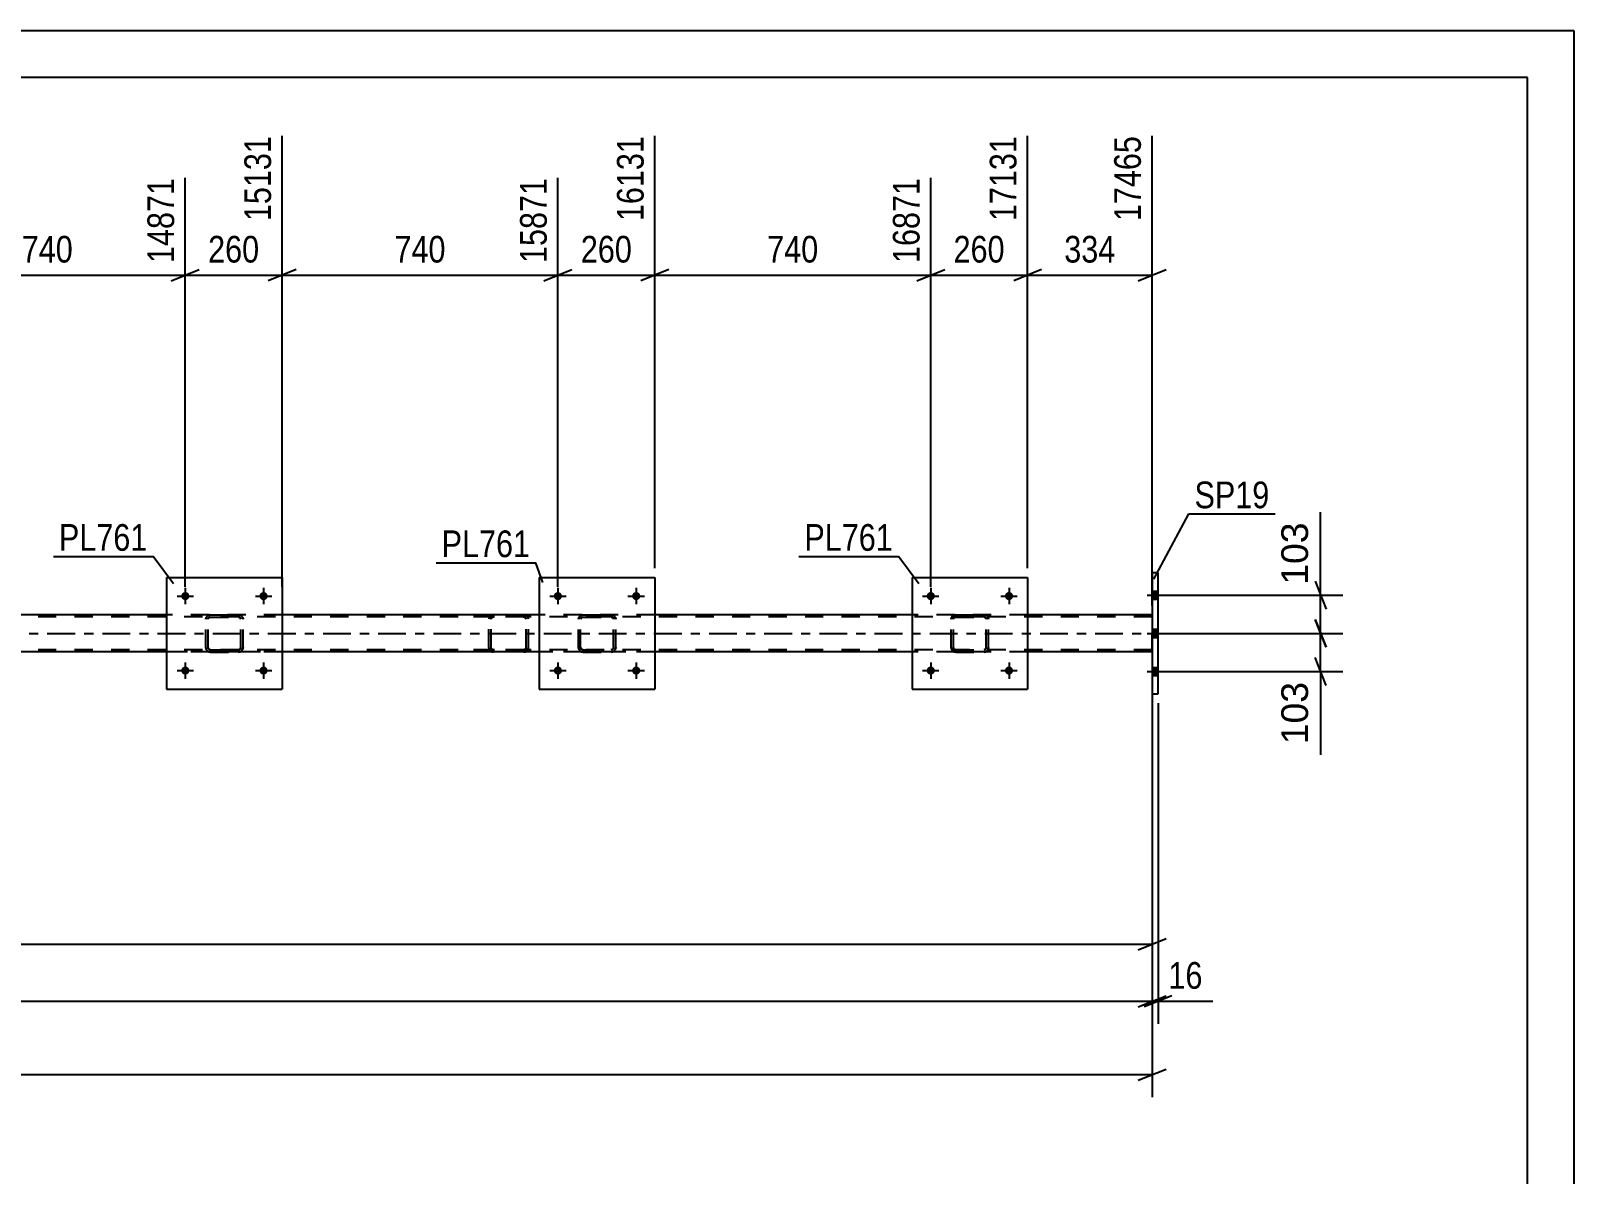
# Model space of a CAD drawing. Header units: millimetres. Extents: x -116 to 725, y -402 to 192.
# Drawn here: x 559.7 to 725.3, y 69 to 191.7 of the extents above; entities that cross this region are included whole.
import ezdxf

# ---------------------------------------------------------------- set-up
doc = ezdxf.new("R2010")
doc.units = ezdxf.units.MM
doc.linetypes.add('DXK_LINE_DOT2', pattern=[3.9198, 1.9599, -1.9599])
doc.linetypes.add('DXK_LINE_DOT3', pattern=[5.9187, 2.979, -0.9799, 0.9799, -0.9799])
doc.styles.add('Arial', font='ARIAL.TTF', dxfattribs={"height": 0.2})
doc.styles.add('Arial Narrow', font='ARIALN.TTF', dxfattribs={"height": 0.2})

# ---------------------------------------------------------------- blocks, each defined once
blk = doc.blocks.new('Unknown-203723422-1133')
at = {"color": 5, "linetype": 'Continuous'}
for p, q in [((725.28, 191.75), (-115.72, 191.75)), ((725.28, -402.25), (725.28, 191.75)), ((720.28, 186.75), (-110.72, 186.75)), ((720.28, -397.25), (720.28, 186.75))]:
    blk.add_line(p, q, dxfattribs=at)
blk = doc.blocks.new('Part-203723422-6724 - 6595')
at = {"color": 7, "linetype": 'DXK_LINE_DOT2'}
for p, q in [((679.98, 128.84), (-18.61, 128.84)), ((586.63, 129.08), (574.23, 129.08)), ((626.62, 129.08), (614.22, 129.08)), ((666.63, 129.08), (654.23, 129.08)), ((679.98, 125.08), (679.98, 129.08)), ((679.98, 125.32), (-18.61, 125.32)), ((666.63, 125.08), (8.44, 125.08)), ((586.63, 125.08), (574.23, 125.08)), ((626.62, 125.08), (614.22, 125.08))]:
    blk.add_line(p, q, dxfattribs=at)
at = {"color": 2, "linetype": 'Continuous'}
for p, q in [((574.23, 129.08), (546.63, 129.08)), ((614.22, 129.08), (586.63, 129.08)), ((654.23, 129.08), (626.62, 129.08)), ((679.98, 129.08), (666.63, 129.08)), ((574.23, 125.08), (546.63, 125.08)), ((614.22, 125.08), (586.63, 125.08)), ((654.23, 125.08), (626.62, 125.08)), ((679.98, 125.08), (666.63, 125.08))]:
    blk.add_line(p, q, dxfattribs=at)
at = {"color": 7, "linetype": 'DXK_LINE_DOT3'}
blk.add_line((-18.61, 127.08), (679.98, 127.08), dxfattribs=at)
blk = doc.blocks.new('Part-203723422-6784 - 6595')
at = {"color": 7, "linetype": 'DXK_LINE_DOT2'}
for p, q in [((612.54, 129.08), (607.15, 129.08)), ((612.54, 128.84), (607.15, 128.84)), ((608.83, 128.77), (608.8, 128.6)), ((608.8, 125.56), (608.8, 128.6)), ((608.84, 128.78), (608.83, 128.77)), ((609.05, 128.6), (609.07, 128.69)), ((609.05, 125.56), (609.05, 128.6)), ((609.07, 128.69), (609.13, 128.77)), ((609.31, 129.08), (609.11, 129.04)), ((609.13, 128.77), (609.21, 128.82)), ((609.21, 128.82), (609.31, 128.84)), ((612.74, 129.04), (612.54, 129.08)), ((612.54, 128.84), (612.64, 128.82)), ((612.64, 128.82), (612.72, 128.77)), ((612.72, 128.77), (612.78, 128.69)), ((612.78, 128.69), (612.8, 128.6)), ((612.8, 125.56), (612.8, 128.6)), ((613.02, 128.77), (613.01, 128.78)), ((613.05, 128.6), (613.02, 128.77)), ((613.05, 125.56), (613.05, 128.6)), ((612.54, 125.32), (607.15, 125.32)), ((612.54, 125.08), (607.15, 125.08)), ((608.8, 125.56), (608.84, 125.37)), ((609.07, 125.46), (609.05, 125.56)), ((609.13, 125.39), (609.07, 125.46)), ((609.11, 125.11), (609.31, 125.08)), ((609.21, 125.33), (609.13, 125.39)), ((609.31, 125.32), (609.21, 125.33)), ((612.64, 125.33), (612.54, 125.32)), ((612.54, 125.08), (612.74, 125.11)), ((612.72, 125.39), (612.64, 125.33)), ((612.78, 125.46), (612.72, 125.39)), ((612.8, 125.56), (612.78, 125.46)), ((613.01, 125.37), (613.05, 125.56))]:
    blk.add_line(p, q, dxfattribs=at)
for centre, start, end in [((609.29, 128.57), 110.7583, 155.68), ((612.56, 128.57), 24.32, 69.2417), ((609.29, 125.58), 204.32, 249.2417), ((612.56, 125.58), 290.7583, 335.68)]:
    blk.add_arc(centre, 0.496, start, end, dxfattribs=at)
blk = doc.blocks.new('Part-203723422-6762 - 6595')
at = {"color": 2, "linetype": 'Continuous'}
for p, q in [((680.62, 133.58), (679.98, 133.58)), ((679.98, 133.58), (679.98, 120.58)), ((680.62, 120.58), (680.62, 133.58)), ((679.98, 120.58), (680.62, 120.58))]:
    blk.add_line(p, q, dxfattribs=at)
blk = doc.blocks.new('Part-203723422-6643 - 6595')
at = {"color": 2, "linetype": 'Continuous'}
for p, q in [((614.22, 133.07), (614.22, 121.07)), ((614.22, 133.07), (626.62, 133.07)), ((626.62, 133.07), (626.62, 121.07)), ((614.22, 121.07), (626.62, 121.07))]:
    blk.add_line(p, q, dxfattribs=at)
blk = doc.blocks.new('Part-203723422-6644 - 6595')
at = {"color": 7, "linetype": 'DXK_LINE_DOT2'}
for p, q in [((618.42, 128.6), (618.46, 128.78)), ((618.46, 128.78), (618.42, 128.59)), ((618.42, 125.55), (618.42, 128.6)), ((618.66, 128.59), (618.68, 128.69)), ((618.68, 128.69), (618.66, 128.6)), ((618.66, 125.55), (618.66, 128.6)), ((618.73, 128.77), (618.68, 128.69)), ((618.68, 128.69), (618.73, 128.76)), ((618.72, 129.04), (618.9, 129.08)), ((618.9, 129.07), (618.72, 129.04)), ((618.73, 128.76), (618.81, 128.82)), ((618.81, 128.82), (618.73, 128.77)), ((618.9, 128.84), (618.81, 128.82)), ((618.81, 128.82), (618.9, 128.83)), ((618.9, 129.07), (618.9, 129.08)), ((618.9, 129.08), (621.94, 129.08)), ((618.9, 129.07), (621.94, 129.07)), ((618.9, 128.83), (618.9, 128.84)), ((621.94, 128.84), (618.9, 128.84)), ((618.9, 128.83), (621.94, 128.83)), ((621.94, 129.07), (621.94, 129.08)), ((621.94, 129.08), (622.13, 129.04)), ((622.13, 129.04), (621.94, 129.07)), ((621.94, 128.83), (621.94, 128.84)), ((622.04, 128.82), (621.94, 128.84)), ((621.94, 128.83), (622.04, 128.82)), ((622.04, 128.82), (622.11, 128.76)), ((622.11, 128.77), (622.04, 128.82)), ((622.17, 128.69), (622.11, 128.77)), ((622.11, 128.76), (622.17, 128.69)), ((622.17, 128.69), (622.18, 128.59)), ((622.18, 128.6), (622.17, 128.69)), ((622.18, 125.55), (622.18, 128.6)), ((622.39, 128.78), (622.42, 128.6)), ((622.42, 128.59), (622.39, 128.78)), ((622.42, 125.55), (622.42, 128.6)), ((618.46, 125.37), (618.42, 125.56)), ((618.42, 125.55), (618.46, 125.37)), ((618.66, 125.56), (618.68, 125.46)), ((618.68, 125.46), (618.66, 125.55)), ((618.73, 125.38), (618.68, 125.46)), ((618.68, 125.46), (618.73, 125.39)), ((618.9, 125.08), (618.72, 125.11)), ((618.72, 125.11), (618.9, 125.07)), ((618.73, 125.39), (618.81, 125.33)), ((618.81, 125.33), (618.73, 125.38)), ((618.9, 125.31), (618.81, 125.33)), ((618.81, 125.33), (618.9, 125.32)), ((618.9, 125.31), (618.9, 125.32)), ((618.9, 125.32), (621.94, 125.32)), ((618.9, 125.31), (621.94, 125.31)), ((618.9, 125.07), (618.9, 125.08)), ((618.9, 125.08), (621.94, 125.08)), ((618.9, 125.07), (621.94, 125.07)), ((622.04, 125.33), (621.94, 125.31)), ((621.94, 125.32), (622.04, 125.33)), ((621.94, 125.31), (621.94, 125.32)), ((622.13, 125.11), (621.94, 125.08)), ((621.94, 125.07), (622.13, 125.11)), ((621.94, 125.07), (621.94, 125.08)), ((622.04, 125.33), (622.11, 125.39)), ((622.11, 125.38), (622.04, 125.33)), ((622.17, 125.46), (622.11, 125.38)), ((622.11, 125.39), (622.17, 125.46)), ((622.17, 125.46), (622.18, 125.56)), ((622.18, 125.55), (622.17, 125.46)), ((622.42, 125.56), (622.39, 125.37)), ((622.39, 125.37), (622.42, 125.55))]:
    blk.add_line(p, q, dxfattribs=at)
at = {"color": 7, "linetype": 'DXK_LINE_DOT3'}
blk.add_line((620.42, 127.07), (620.42, 127.08), dxfattribs=at)
at = {"color": 7, "linetype": 'DXK_LINE_DOT2'}
for centre, start, end in [((618.9, 128.6), 112.5, 157.5), ((618.9, 128.59), 112.5, 157.5), ((621.94, 128.6), 22.5, 67.5), ((621.94, 128.59), 22.5, 67.5), ((618.9, 125.56), 202.5, 247.5), ((618.9, 125.55), 202.5, 247.5), ((621.94, 125.56), 292.5, 337.5), ((621.94, 125.55), 292.5, 337.5)]:
    blk.add_arc(centre, 0.48, start, end, dxfattribs=at)
blk = doc.blocks.new('Bolt-203723422-6918 - 6595')
at = {"linetype": 'Continuous'}
for points in [[(576.67, 131.08, -1), (575.79, 131.08, -1)], [(585.07, 131.08, -1), (584.19, 131.08, -1)]]:
    blk.add_hatch(color=1, dxfattribs=at).paths.add_polyline_path(points)
at = {"color": 1, "linetype": 'Continuous'}
for p, q in [((575.35, 131.08), (577.11, 131.08)), ((576.23, 131.96), (576.23, 130.2)), ((583.75, 131.08), (585.51, 131.08)), ((584.63, 131.96), (584.63, 130.2))]:
    blk.add_line(p, q, dxfattribs=at)
blk = doc.blocks.new('Bolt-203723422-6818 - 6595')
at = {"linetype": 'Continuous'}
for points in [[(656.67, 131.08, -1), (655.79, 131.08, -1)], [(665.07, 131.08, -1), (664.19, 131.08, -1)]]:
    blk.add_hatch(color=1, dxfattribs=at).paths.add_polyline_path(points)
at = {"color": 1, "linetype": 'Continuous'}
for p, q in [((655.35, 131.08), (657.11, 131.08)), ((656.23, 131.96), (656.23, 130.2)), ((663.75, 131.08), (665.51, 131.08)), ((664.63, 131.96), (664.63, 130.2))]:
    blk.add_line(p, q, dxfattribs=at)
blk = doc.blocks.new('Bolt-203723422-6819 - 6595')
at = {"linetype": 'Continuous'}
for points in [[(656.67, 123.08, -1), (655.79, 123.08, -1)], [(665.07, 123.08, -1), (664.19, 123.08, -1)]]:
    blk.add_hatch(color=1, dxfattribs=at).paths.add_polyline_path(points)
at = {"color": 1, "linetype": 'Continuous'}
for p, q in [((655.35, 123.08), (657.11, 123.08)), ((656.23, 123.96), (656.23, 122.2)), ((663.75, 123.08), (665.51, 123.08)), ((664.63, 123.96), (664.63, 122.2))]:
    blk.add_line(p, q, dxfattribs=at)
blk = doc.blocks.new('Bolt-203723422-6820 - 6595')
at = {"linetype": 'Continuous'}
for points in [[(616.66, 131.08, -1), (615.78, 131.08, -1)], [(625.06, 131.08, -1), (624.18, 131.08, -1)]]:
    blk.add_hatch(color=1, dxfattribs=at).paths.add_polyline_path(points)
at = {"color": 1, "linetype": 'Continuous'}
for p, q in [((615.34, 131.08), (617.1, 131.08)), ((616.22, 131.96), (616.22, 130.2)), ((623.74, 131.08), (625.5, 131.08)), ((624.62, 131.96), (624.62, 130.2))]:
    blk.add_line(p, q, dxfattribs=at)
blk = doc.blocks.new('Bolt-203723422-6821 - 6595')
at = {"linetype": 'Continuous'}
for points in [[(616.66, 123.08, -1), (615.78, 123.08, -1)], [(625.06, 123.08, -1), (624.18, 123.08, -1)]]:
    blk.add_hatch(color=1, dxfattribs=at).paths.add_polyline_path(points)
at = {"color": 1, "linetype": 'Continuous'}
for p, q in [((615.34, 123.08), (617.1, 123.08)), ((616.22, 123.96), (616.22, 122.2)), ((623.74, 123.08), (625.5, 123.08)), ((624.62, 123.96), (624.62, 122.2))]:
    blk.add_line(p, q, dxfattribs=at)
blk = doc.blocks.new('Bolt-203723422-6840 - 6595')
at = {"linetype": 'Continuous'}
for points in [[(680.62, 130.74), (680.62, 131.62), (679.98, 131.62), (679.98, 130.74)], [(680.62, 130.74), (680.62, 131.62), (679.98, 131.62), (679.98, 130.74)], [(680.62, 130.74), (680.62, 131.62), (679.98, 131.62), (679.98, 130.74)], [(680.62, 126.64), (680.62, 127.52), (679.98, 127.52), (679.98, 126.64)], [(680.62, 126.64), (680.62, 127.52), (679.98, 127.52), (679.98, 126.64)], [(680.62, 122.54), (680.62, 123.42), (679.98, 123.42), (679.98, 122.54)], [(680.62, 122.54), (680.62, 123.42), (679.98, 123.42), (679.98, 122.54)], [(680.62, 122.54), (680.62, 123.42), (679.98, 123.42), (679.98, 122.54)]]:
    blk.add_hatch(color=1, dxfattribs=at).paths.add_polyline_path(points)
at = {"color": 1, "linetype": 'Continuous'}
for p, q in [((679.46, 131.18), (682.78, 131.18)), ((679.46, 131.18), (682.78, 131.18)), ((679.46, 131.18), (682.78, 131.18)), ((679.98, 131.62), (680.62, 131.62)), ((679.98, 131.62), (680.62, 131.62)), ((679.98, 131.62), (680.62, 131.62)), ((679.98, 130.74), (680.62, 130.74)), ((679.98, 130.74), (680.62, 130.74)), ((679.98, 130.74), (680.62, 130.74)), ((679.46, 127.08), (682.78, 127.08)), ((679.46, 127.08), (682.78, 127.08)), ((679.98, 127.52), (680.62, 127.52)), ((679.98, 127.52), (680.62, 127.52)), ((679.98, 126.64), (680.62, 126.64)), ((679.98, 126.64), (680.62, 126.64)), ((679.46, 122.98), (682.78, 122.98)), ((679.46, 122.98), (682.78, 122.98)), ((679.46, 122.98), (682.78, 122.98)), ((679.98, 123.42), (680.62, 123.42)), ((679.98, 123.42), (680.62, 123.42)), ((679.98, 123.42), (680.62, 123.42)), ((679.98, 122.54), (680.62, 122.54)), ((679.98, 122.54), (680.62, 122.54)), ((679.98, 122.54), (680.62, 122.54))]:
    blk.add_line(p, q, dxfattribs=at)
blk = doc.blocks.new('Part-203723422-6864 - 6595')
at = {"color": 7, "linetype": 'DXK_LINE_DOT2'}
for p, q in [((658.43, 128.6), (658.46, 128.78)), ((658.46, 128.78), (658.43, 128.59)), ((658.43, 125.55), (658.43, 128.6)), ((658.67, 128.59), (658.68, 128.69)), ((658.68, 128.69), (658.67, 128.6)), ((658.67, 125.55), (658.67, 128.6)), ((658.74, 128.77), (658.68, 128.69)), ((658.68, 128.69), (658.74, 128.76)), ((658.72, 129.04), (658.91, 129.08)), ((658.91, 129.07), (658.72, 129.04)), ((658.74, 128.76), (658.81, 128.82)), ((658.81, 128.82), (658.74, 128.77)), ((658.91, 128.84), (658.81, 128.82)), ((658.81, 128.82), (658.91, 128.83)), ((658.91, 129.07), (658.91, 129.08)), ((658.91, 129.08), (661.95, 129.08)), ((658.91, 129.07), (661.95, 129.07)), ((658.91, 128.83), (658.91, 128.84)), ((661.95, 128.84), (658.91, 128.84)), ((658.91, 128.83), (661.95, 128.83)), ((661.95, 129.07), (661.95, 129.08)), ((661.95, 129.08), (662.13, 129.04)), ((662.13, 129.04), (661.95, 129.07)), ((661.95, 128.83), (661.95, 128.84)), ((662.04, 128.82), (661.95, 128.84)), ((661.95, 128.83), (662.04, 128.82)), ((662.04, 128.82), (662.12, 128.76)), ((662.12, 128.77), (662.04, 128.82)), ((662.17, 128.69), (662.12, 128.77)), ((662.12, 128.76), (662.17, 128.69)), ((662.17, 128.69), (662.19, 128.59)), ((662.19, 128.6), (662.17, 128.69)), ((662.19, 125.55), (662.19, 128.6)), ((662.39, 128.78), (662.43, 128.6)), ((662.43, 128.59), (662.39, 128.78)), ((662.43, 125.55), (662.43, 128.6)), ((658.46, 125.37), (658.43, 125.56)), ((658.43, 125.55), (658.46, 125.37)), ((658.67, 125.56), (658.68, 125.46)), ((658.68, 125.46), (658.67, 125.55)), ((658.74, 125.38), (658.68, 125.46)), ((658.68, 125.46), (658.74, 125.39)), ((658.91, 125.08), (658.72, 125.11)), ((658.72, 125.11), (658.91, 125.07)), ((658.74, 125.39), (658.81, 125.33)), ((658.81, 125.33), (658.74, 125.38)), ((658.91, 125.31), (658.81, 125.33)), ((658.81, 125.33), (658.91, 125.32)), ((658.91, 125.31), (658.91, 125.32)), ((658.91, 125.32), (661.95, 125.32)), ((658.91, 125.31), (661.95, 125.31)), ((658.91, 125.07), (658.91, 125.08)), ((658.91, 125.08), (661.95, 125.08)), ((658.91, 125.07), (661.95, 125.07)), ((662.04, 125.33), (661.95, 125.31)), ((661.95, 125.32), (662.04, 125.33)), ((661.95, 125.31), (661.95, 125.32)), ((662.13, 125.11), (661.95, 125.08)), ((661.95, 125.07), (662.13, 125.11)), ((661.95, 125.07), (661.95, 125.08)), ((662.04, 125.33), (662.12, 125.39)), ((662.12, 125.38), (662.04, 125.33)), ((662.17, 125.46), (662.12, 125.38)), ((662.12, 125.39), (662.17, 125.46)), ((662.17, 125.46), (662.19, 125.56)), ((662.19, 125.55), (662.17, 125.46)), ((662.43, 125.56), (662.39, 125.37)), ((662.39, 125.37), (662.43, 125.55))]:
    blk.add_line(p, q, dxfattribs=at)
at = {"color": 7, "linetype": 'DXK_LINE_DOT3'}
blk.add_line((660.43, 127.07), (660.43, 127.08), dxfattribs=at)
at = {"color": 7, "linetype": 'DXK_LINE_DOT2'}
for centre, start, end in [((658.91, 128.6), 112.5, 157.5), ((658.91, 128.59), 112.5, 157.5), ((661.95, 128.6), 22.5, 67.5), ((661.95, 128.59), 22.5, 67.5), ((658.91, 125.56), 202.5, 247.5), ((658.91, 125.55), 202.5, 247.5), ((661.95, 125.56), 292.5, 337.5), ((661.95, 125.55), 292.5, 337.5)]:
    blk.add_arc(centre, 0.48, start, end, dxfattribs=at)
blk = doc.blocks.new('Part-203723422-6887 - 6595')
at = {"color": 2, "linetype": 'Continuous'}
for p, q in [((654.23, 133.07), (654.23, 121.07)), ((654.23, 133.07), (666.63, 133.07)), ((666.63, 133.07), (666.63, 121.07)), ((654.23, 121.07), (666.63, 121.07))]:
    blk.add_line(p, q, dxfattribs=at)
blk = doc.blocks.new('Part-203723422-6911 - 6595')
at = {"color": 7, "linetype": 'DXK_LINE_DOT2'}
for p, q in [((578.43, 128.6), (578.46, 128.78)), ((578.46, 128.78), (578.43, 128.59)), ((578.43, 125.55), (578.43, 128.6)), ((578.67, 128.59), (578.68, 128.69)), ((578.68, 128.69), (578.67, 128.6)), ((578.67, 125.55), (578.67, 128.6)), ((578.74, 128.77), (578.68, 128.69)), ((578.68, 128.69), (578.74, 128.76)), ((578.72, 129.04), (578.91, 129.08)), ((578.91, 129.07), (578.72, 129.04)), ((578.74, 128.76), (578.81, 128.82)), ((578.81, 128.82), (578.74, 128.77)), ((578.91, 128.84), (578.81, 128.82)), ((578.81, 128.82), (578.91, 128.83)), ((578.91, 129.07), (578.91, 129.08)), ((578.91, 129.08), (581.95, 129.08)), ((578.91, 129.07), (581.95, 129.07)), ((578.91, 128.83), (578.91, 128.84)), ((581.95, 128.84), (578.91, 128.84)), ((578.91, 128.83), (581.95, 128.83)), ((581.95, 129.07), (581.95, 129.08)), ((581.95, 129.08), (582.13, 129.04)), ((582.13, 129.04), (581.95, 129.07)), ((581.95, 128.83), (581.95, 128.84)), ((582.04, 128.82), (581.95, 128.84)), ((581.95, 128.83), (582.04, 128.82)), ((582.04, 128.82), (582.12, 128.76)), ((582.12, 128.77), (582.04, 128.82)), ((582.17, 128.69), (582.12, 128.77)), ((582.12, 128.76), (582.17, 128.69)), ((582.17, 128.69), (582.19, 128.59)), ((582.19, 128.6), (582.17, 128.69)), ((582.19, 125.55), (582.19, 128.6)), ((582.39, 128.78), (582.43, 128.6)), ((582.43, 128.59), (582.39, 128.78)), ((582.43, 125.55), (582.43, 128.6)), ((578.46, 125.37), (578.43, 125.56)), ((578.43, 125.55), (578.46, 125.37)), ((578.67, 125.56), (578.68, 125.46)), ((578.68, 125.46), (578.67, 125.55)), ((578.74, 125.38), (578.68, 125.46)), ((578.68, 125.46), (578.74, 125.39)), ((578.91, 125.08), (578.72, 125.11)), ((578.72, 125.11), (578.91, 125.07)), ((578.74, 125.39), (578.81, 125.33)), ((578.81, 125.33), (578.74, 125.38)), ((578.91, 125.31), (578.81, 125.33)), ((578.81, 125.33), (578.91, 125.32)), ((578.91, 125.31), (578.91, 125.32)), ((578.91, 125.32), (581.95, 125.32)), ((578.91, 125.31), (581.95, 125.31)), ((578.91, 125.07), (578.91, 125.08)), ((578.91, 125.08), (581.95, 125.08)), ((578.91, 125.07), (581.95, 125.07)), ((582.04, 125.33), (581.95, 125.31)), ((581.95, 125.32), (582.04, 125.33)), ((581.95, 125.31), (581.95, 125.32)), ((582.13, 125.11), (581.95, 125.08)), ((581.95, 125.07), (582.13, 125.11)), ((581.95, 125.07), (581.95, 125.08)), ((582.04, 125.33), (582.12, 125.39)), ((582.12, 125.38), (582.04, 125.33)), ((582.17, 125.46), (582.12, 125.38)), ((582.12, 125.39), (582.17, 125.46)), ((582.17, 125.46), (582.19, 125.56)), ((582.19, 125.55), (582.17, 125.46)), ((582.43, 125.56), (582.39, 125.37)), ((582.39, 125.37), (582.43, 125.55))]:
    blk.add_line(p, q, dxfattribs=at)
at = {"color": 7, "linetype": 'DXK_LINE_DOT3'}
blk.add_line((580.43, 127.07), (580.43, 127.08), dxfattribs=at)
at = {"color": 7, "linetype": 'DXK_LINE_DOT2'}
for centre, start, end in [((578.91, 128.6), 112.5, 157.5), ((578.91, 128.59), 112.5, 157.5), ((581.95, 128.6), 22.5, 67.5), ((581.95, 128.59), 22.5, 67.5), ((578.91, 125.56), 202.5, 247.5), ((578.91, 125.55), 202.5, 247.5), ((581.95, 125.56), 292.5, 337.5), ((581.95, 125.55), 292.5, 337.5)]:
    blk.add_arc(centre, 0.48, start, end, dxfattribs=at)
blk = doc.blocks.new('Part-203723422-6916 - 6595')
at = {"color": 2, "linetype": 'Continuous'}
for p, q in [((574.23, 133.07), (574.23, 121.07)), ((574.23, 133.07), (586.63, 133.07)), ((586.63, 133.07), (586.63, 121.07)), ((574.23, 121.07), (586.63, 121.07))]:
    blk.add_line(p, q, dxfattribs=at)
blk = doc.blocks.new('Bolt-203723422-6917 - 6595')
at = {"linetype": 'Continuous'}
for points in [[(576.67, 123.08, -1), (575.79, 123.08, -1)], [(585.07, 123.08, -1), (584.19, 123.08, -1)]]:
    blk.add_hatch(color=1, dxfattribs=at).paths.add_polyline_path(points)
at = {"color": 1, "linetype": 'Continuous'}
for p, q in [((575.35, 123.08), (577.11, 123.08)), ((576.23, 123.96), (576.23, 122.2)), ((583.75, 123.08), (585.51, 123.08)), ((584.63, 123.96), (584.63, 122.2))]:
    blk.add_line(p, q, dxfattribs=at)
blk = doc.blocks.new('StraightDimension-203723422-7280 - 6595')
at = {"color": 7, "linetype": 'Continuous'}
for p, q in [((679.98, 119.58), (679.98, 85.18)), ((678.48, 86.98), (681.48, 88.18)), ((-18.61, 87.58), (679.98, 87.58))]:
    blk.add_line(p, q, dxfattribs=at)
blk = doc.blocks.new('StraightDimension-203723422-16724 - 6595')
at = {"color": 7, "linetype": 'Continuous'}
for p, q in [((626.62, 134.07), (626.62, 180.47)), ((656.23, 132.08), (656.23, 175.97)), ((628.12, 166.13), (625.12, 164.93)), ((654.73, 164.93), (657.73, 166.13)), ((626.62, 165.53), (656.23, 165.53))]:
    blk.add_line(p, q, dxfattribs=at)
at = {"color": 0, "linetype": 'Continuous'}
blk.add_wipeout([(655.63, 176.57), (651.43, 176.57), (651.43, 166.23), (655.63, 166.23)], dxfattribs=at)
at = {"color": 0}
blk.add_wipeout([(644.77, 166.28), (644.77, 170.48), (638.08, 170.48), (638.08, 166.28)], dxfattribs=at)
at = {"color": 3, "linetype": 'Continuous', "style": 'Arial Narrow'}
blk.add_text('16871', height=2.863, rotation=90.0002, dxfattribs=at).set_placement((655.03, 166.83))
at = {"color": 3, "style": 'Arial Narrow'}
blk.add_text('740', height=2.863, dxfattribs=at).set_placement((638.68, 166.88))
blk = doc.blocks.new('StraightDimension-203723422-6970 - 6595')
at = {"color": 7, "linetype": 'Continuous'}
for p, q in [((697.47, 132.68), (698.67, 129.68)), ((681.62, 131.18), (700.47, 131.18)), ((698.07, 127.08), (698.07, 131.18)), ((698.67, 125.58), (697.47, 128.58)), ((681.62, 127.08), (700.47, 127.08))]:
    blk.add_line(p, q, dxfattribs=at)
at = {"color": 0}
blk.add_wipeout([(697.32, 139.57), (693.12, 139.57), (693.12, 131.7), (697.32, 131.7)], dxfattribs=at)
at = {"color": 7, "linetype": 'Continuous'}
blk.add_line((698.07, 131.18), (698.07, 140.1), dxfattribs=at)
blk.add_line((698.07, 131.18), (698.07, 140.1), dxfattribs=at)
at = {"color": 3, "style": 'Arial'}
blk.add_text('103', height=2.865, rotation=90.0002, dxfattribs=at).set_placement((696.72, 132.3))
blk = doc.blocks.new('StraightDimension-203723422-6960 - 6595')
at = {"color": 7, "linetype": 'Continuous'}
for p, q in [((697.47, 128.58), (698.67, 125.58)), ((681.62, 127.08), (700.47, 127.08)), ((698.07, 122.98), (698.07, 127.08)), ((698.67, 121.48), (697.47, 124.48)), ((681.62, 122.98), (700.47, 122.98))]:
    blk.add_line(p, q, dxfattribs=at)
at = {"color": 0}
blk.add_wipeout([(697.32, 122.45), (693.12, 122.45), (693.12, 114.58), (697.32, 114.58)], dxfattribs=at)
at = {"color": 7, "linetype": 'Continuous'}
blk.add_line((698.07, 122.98), (698.07, 114.05), dxfattribs=at)
blk.add_line((698.07, 122.98), (698.07, 114.05), dxfattribs=at)
at = {"color": 3, "style": 'Arial'}
blk.add_text('103', height=2.865, rotation=90.0002, dxfattribs=at).set_placement((696.72, 115.18))
blk = doc.blocks.new('StraightDimension-203723422-16722 - 6595')
at = {"color": 7, "linetype": 'Continuous'}
for p, q in [((666.63, 134.07), (666.63, 180.47)), ((679.98, 130.08), (679.98, 180.47)), ((668.13, 166.13), (665.13, 164.93)), ((678.48, 164.93), (681.48, 166.13)), ((666.63, 165.53), (679.98, 165.53))]:
    blk.add_line(p, q, dxfattribs=at)
at = {"color": 0}
blk.add_wipeout([(676.64, 166.28), (676.64, 170.48), (669.96, 170.48), (669.96, 166.28)], dxfattribs=at)
at = {"color": 3, "style": 'Arial Narrow'}
blk.add_text('334', height=2.863, dxfattribs=at).set_placement((670.56, 166.88))
at = {"color": 0, "linetype": 'Continuous'}
blk.add_wipeout([(679.38, 181.07), (675.18, 181.07), (675.18, 170.73), (679.38, 170.73)], dxfattribs=at)
at = {"color": 3, "linetype": 'Continuous', "style": 'Arial Narrow'}
blk.add_text('17465', height=2.863, rotation=90.0002, dxfattribs=at).set_placement((678.78, 171.33))
blk = doc.blocks.new('StraightDimension-203723422-16725 - 6595')
at = {"color": 7, "linetype": 'Continuous'}
for p, q in [((626.62, 134.07), (626.62, 180.47)), ((616.22, 132.08), (616.22, 175.97)), ((614.72, 164.93), (617.72, 166.13)), ((628.12, 166.13), (625.12, 164.93)), ((616.22, 165.53), (626.62, 165.53))]:
    blk.add_line(p, q, dxfattribs=at)
at = {"color": 0}
blk.add_wipeout([(624.77, 166.28), (624.77, 170.48), (618.08, 170.48), (618.08, 166.28)], dxfattribs=at)
at = {"color": 3, "style": 'Arial Narrow'}
blk.add_text('260', height=2.863, dxfattribs=at).set_placement((618.68, 166.88))
at = {"color": 0, "linetype": 'Continuous'}
blk.add_wipeout([(626.02, 181.07), (621.82, 181.07), (621.82, 170.73), (626.02, 170.73)], dxfattribs=at)
at = {"color": 3, "linetype": 'Continuous', "style": 'Arial Narrow'}
blk.add_text('16131', height=2.863, rotation=90.0002, dxfattribs=at).set_placement((625.42, 171.33))
blk = doc.blocks.new('StraightDimension-203723422-7175 - 6595')
at = {"color": 7, "linetype": 'Continuous'}
for p, q in [((679.98, 119.58), (679.98, 77.31)), ((-19.25, 79.71), (679.98, 79.71)), ((678.48, 79.11), (681.48, 80.31))]:
    blk.add_line(p, q, dxfattribs=at)
blk = doc.blocks.new('StraightDimension-203723422-7270 - 6595')
at = {"color": 7, "linetype": 'Continuous'}
for p, q in [((679.98, 119.58), (679.98, 85.18)), ((680.62, 119.58), (680.62, 85.18)), ((678.48, 86.98), (681.48, 88.18)), ((682.12, 88.18), (679.12, 86.98)), ((679.98, 87.58), (680.62, 87.58))]:
    blk.add_line(p, q, dxfattribs=at)
at = {"color": 0}
blk.add_wipeout([(686, 88.33), (686, 92.53), (681.14, 92.53), (681.14, 88.33)], dxfattribs=at)
at = {"color": 7, "linetype": 'Continuous'}
blk.add_line((680.62, 87.58), (686.52, 87.58), dxfattribs=at)
blk.add_line((680.62, 87.58), (686.52, 87.58), dxfattribs=at)
at = {"color": 3, "style": 'Arial Narrow'}
blk.add_text('16', height=2.863, dxfattribs=at).set_placement((681.74, 88.93))
blk = doc.blocks.new('StraightDimension-203723422-7321 - 6595')
at = {"color": 7, "linetype": 'Continuous'}
for p, q in [((679.98, 124.08), (679.98, 91.31)), ((96.96, 93.71), (679.98, 93.71)), ((678.48, 93.11), (681.48, 94.31))]:
    blk.add_line(p, q, dxfattribs=at)
blk = doc.blocks.new('StraightDimension-203723422-16723 - 6595')
at = {"color": 7, "linetype": 'Continuous'}
for p, q in [((666.63, 134.07), (666.63, 180.47)), ((656.23, 132.08), (656.23, 175.97)), ((654.73, 164.93), (657.73, 166.13)), ((668.13, 166.13), (665.13, 164.93)), ((656.23, 165.53), (666.63, 165.53))]:
    blk.add_line(p, q, dxfattribs=at)
at = {"color": 0}
blk.add_wipeout([(664.77, 166.28), (664.77, 170.48), (658.08, 170.48), (658.08, 166.28)], dxfattribs=at)
at = {"color": 3, "style": 'Arial Narrow'}
blk.add_text('260', height=2.863, dxfattribs=at).set_placement((658.68, 166.88))
at = {"color": 0, "linetype": 'Continuous'}
blk.add_wipeout([(666.03, 181.07), (661.83, 181.07), (661.83, 170.73), (666.03, 170.73)], dxfattribs=at)
at = {"color": 3, "linetype": 'Continuous', "style": 'Arial Narrow'}
blk.add_text('17131', height=2.863, rotation=90.0002, dxfattribs=at).set_placement((665.43, 171.33))
blk = doc.blocks.new('StraightDimension-203723422-16726 - 6595')
at = {"color": 7, "linetype": 'Continuous'}
for p, q in [((586.63, 132.08), (586.63, 180.47)), ((616.22, 132.08), (616.22, 175.97)), ((588.13, 166.13), (585.13, 164.93)), ((614.72, 164.93), (617.72, 166.13)), ((586.63, 165.53), (616.22, 165.53))]:
    blk.add_line(p, q, dxfattribs=at)
at = {"color": 0, "linetype": 'Continuous'}
blk.add_wipeout([(615.62, 176.57), (611.42, 176.57), (611.42, 166.23), (615.62, 166.23)], dxfattribs=at)
at = {"color": 0}
blk.add_wipeout([(604.77, 166.28), (604.77, 170.48), (598.08, 170.48), (598.08, 166.28)], dxfattribs=at)
at = {"color": 3, "linetype": 'Continuous', "style": 'Arial Narrow'}
blk.add_text('15871', height=2.863, rotation=90.0002, dxfattribs=at).set_placement((615.02, 166.83))
at = {"color": 3, "style": 'Arial Narrow'}
blk.add_text('740', height=2.863, dxfattribs=at).set_placement((598.68, 166.88))
blk = doc.blocks.new('StraightDimension-203723422-16727 - 6595')
at = {"color": 7, "linetype": 'Continuous'}
for p, q in [((586.63, 132.08), (586.63, 180.47)), ((576.23, 132.08), (576.23, 175.97)), ((574.73, 164.93), (577.73, 166.13)), ((588.13, 166.13), (585.13, 164.93)), ((576.23, 165.53), (586.63, 165.53))]:
    blk.add_line(p, q, dxfattribs=at)
at = {"color": 0}
blk.add_wipeout([(584.77, 166.28), (584.77, 170.48), (578.08, 170.48), (578.08, 166.28)], dxfattribs=at)
at = {"color": 3, "style": 'Arial Narrow'}
blk.add_text('260', height=2.863, dxfattribs=at).set_placement((578.68, 166.88))
at = {"color": 0, "linetype": 'Continuous'}
blk.add_wipeout([(586.03, 181.07), (581.83, 181.07), (581.83, 170.73), (586.03, 170.73)], dxfattribs=at)
at = {"color": 3, "linetype": 'Continuous', "style": 'Arial Narrow'}
blk.add_text('15131', height=2.863, rotation=90.0002, dxfattribs=at).set_placement((585.43, 171.33))
blk = doc.blocks.new('StraightDimension-203723422-16728 - 6595')
at = {"color": 7, "linetype": 'Continuous'}
for p, q in [((546.63, 134.07), (546.63, 180.47)), ((576.23, 132.08), (576.23, 175.97)), ((548.13, 166.13), (545.13, 164.93)), ((574.73, 164.93), (577.73, 166.13)), ((546.63, 165.53), (576.23, 165.53))]:
    blk.add_line(p, q, dxfattribs=at)
at = {"color": 0, "linetype": 'Continuous'}
blk.add_wipeout([(575.63, 176.57), (571.43, 176.57), (571.43, 166.23), (575.63, 166.23)], dxfattribs=at)
at = {"color": 0}
blk.add_wipeout([(564.77, 166.28), (564.77, 170.48), (558.08, 170.48), (558.08, 166.28)], dxfattribs=at)
at = {"color": 3, "linetype": 'Continuous', "style": 'Arial Narrow'}
blk.add_text('14871', height=2.863, rotation=90.0002, dxfattribs=at).set_placement((575.03, 166.83))
at = {"color": 3, "style": 'Arial Narrow'}
blk.add_text('740', height=2.863, dxfattribs=at).set_placement((558.68, 166.88))
blk = doc.blocks.new('Mark-203723422-6758 - 6595')
at = {"color": 0}
blk.add_wipeout([(692.58, 140.51), (692.58, 143.51), (684.54, 143.51), (684.54, 140.51)], dxfattribs=at)
blk.add_wipeout([(692.58, 140.51), (692.58, 143.51), (684.54, 143.51), (684.54, 140.51)], dxfattribs=at)
at = {"color": 30, "linetype": 'Continuous'}
for p, q in [((680.17, 132.9), (683.94, 139.91)), ((683.94, 139.91), (693.18, 139.91))]:
    blk.add_line(p, q, dxfattribs=at)
at = {"color": 3, "style": 'Arial Narrow'}
blk.add_text('SP19', height=2.863, dxfattribs=at).set_placement((684.54, 140.51))
blk = doc.blocks.new('Mark-203723422-6639 - 6595')
at = {"color": 0}
blk.add_wipeout([(613.24, 135.26), (613.24, 138.26), (603.74, 138.26), (603.74, 135.26)], dxfattribs=at)
blk.add_wipeout([(613.24, 135.26), (613.24, 138.26), (603.74, 138.26), (603.74, 135.26)], dxfattribs=at)
at = {"color": 30, "linetype": 'Continuous'}
for p in [(603.14, 134.66), (614.61, 132.52)]:
    blk.add_line(p, (613.84, 134.66), dxfattribs=at)
at = {"color": 3, "style": 'Arial Narrow'}
blk.add_text('PL761', height=2.863, dxfattribs=at).set_placement((603.74, 135.26))
blk = doc.blocks.new('Mark-203723422-6883 - 6595')
at = {"color": 0}
blk.add_wipeout([(652.17, 135.94), (652.17, 138.94), (642.67, 138.94), (642.67, 135.94)], dxfattribs=at)
blk.add_wipeout([(652.17, 135.94), (652.17, 138.94), (642.67, 138.94), (642.67, 135.94)], dxfattribs=at)
at = {"color": 30, "linetype": 'Continuous'}
for p in [(642.07, 135.34), (654.97, 132.38)]:
    blk.add_line(p, (652.77, 135.34), dxfattribs=at)
at = {"color": 3, "style": 'Arial Narrow'}
blk.add_text('PL761', height=2.863, dxfattribs=at).set_placement((642.67, 135.94))
blk = doc.blocks.new('Mark-203723422-6912 - 6595')
at = {"color": 0}
blk.add_wipeout([(572.17, 135.94), (572.17, 138.94), (562.67, 138.94), (562.67, 135.94)], dxfattribs=at)
blk.add_wipeout([(572.17, 135.94), (572.17, 138.94), (562.67, 138.94), (562.67, 135.94)], dxfattribs=at)
at = {"color": 30, "linetype": 'Continuous'}
for p in [(562.07, 135.34), (574.97, 132.38)]:
    blk.add_line(p, (572.77, 135.34), dxfattribs=at)
at = {"color": 3, "style": 'Arial Narrow'}
blk.add_text('PL761', height=2.863, dxfattribs=at).set_placement((562.67, 135.94))

msp = doc.modelspace()

# ---------------------------------------------------------------- block references
for name in ['Unknown-203723422-1133', 'Part-203723422-6916 - 6595', 'Part-203723422-6643 - 6595', 'Part-203723422-6887 - 6595', 'Part-203723422-6762 - 6595', 'Bolt-203723422-6918 - 6595', 'Bolt-203723422-6820 - 6595', 'Bolt-203723422-6818 - 6595', 'Bolt-203723422-6840 - 6595', 'Part-203723422-6724 - 6595', 'Part-203723422-6911 - 6595', 'Part-203723422-6784 - 6595', 'Part-203723422-6644 - 6595', 'Part-203723422-6864 - 6595', 'Bolt-203723422-6917 - 6595', 'Bolt-203723422-6821 - 6595', 'Bolt-203723422-6819 - 6595']:
    msp.add_blockref(name, (0, 0))

# ---------------------------------------------------------------- next in the draw order: block references
for name in ['StraightDimension-203723422-16724 - 6595', 'StraightDimension-203723422-6970 - 6595', 'StraightDimension-203723422-7280 - 6595']:
    msp.add_blockref(name, (0, 0))

# ---------------------------------------------------------------- next in the draw order: block references
for name in ['StraightDimension-203723422-16725 - 6595', 'StraightDimension-203723422-16722 - 6595', 'StraightDimension-203723422-6960 - 6595']:
    msp.add_blockref(name, (0, 0))

# ---------------------------------------------------------------- next in the draw order: block references
for name in ['StraightDimension-203723422-16723 - 6595', 'StraightDimension-203723422-16726 - 6595', 'Mark-203723422-6758 - 6595', 'StraightDimension-203723422-7175 - 6595']:
    msp.add_blockref(name, (0, 0))

# ---------------------------------------------------------------- next in the draw order: block references
for name in ['StraightDimension-203723422-16727 - 6595', 'Mark-203723422-6639 - 6595', 'Mark-203723422-6883 - 6595', 'StraightDimension-203723422-7270 - 6595']:
    msp.add_blockref(name, (0, 0))

# ---------------------------------------------------------------- next in the draw order: block references
for name in ['StraightDimension-203723422-16728 - 6595', 'StraightDimension-203723422-7321 - 6595']:
    msp.add_blockref(name, (0, 0))

# ---------------------------------------------------------------- next in the draw order: block references
msp.add_blockref('Mark-203723422-6912 - 6595', (0, 0))

doc.saveas('drawing.dxf')
